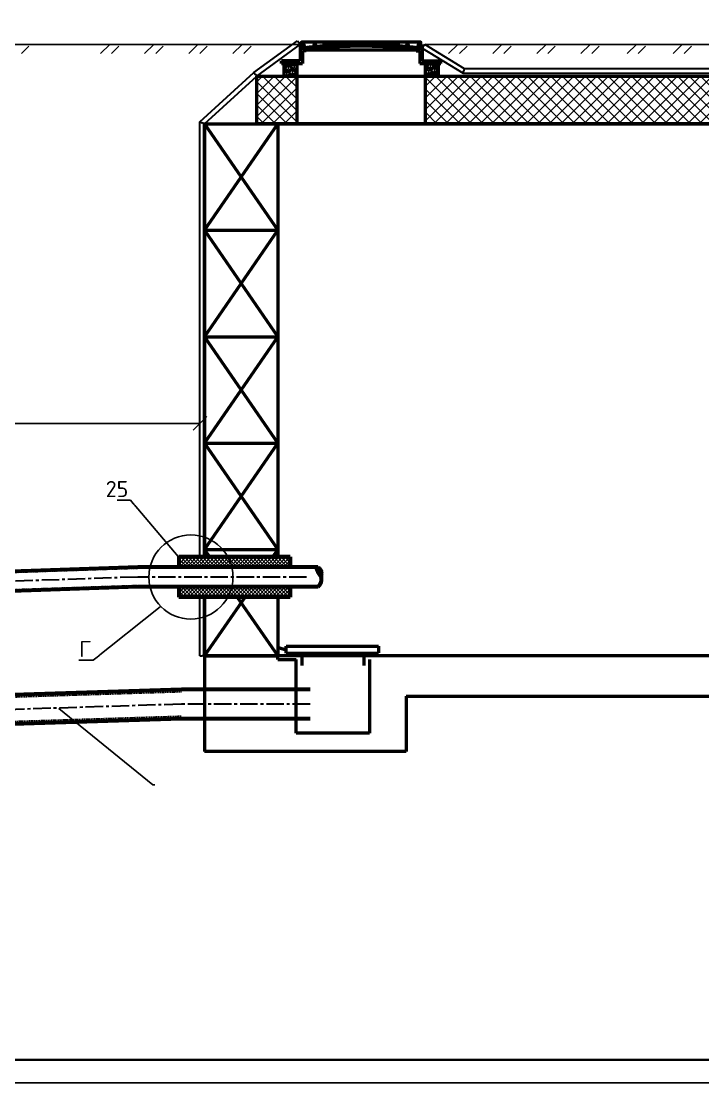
# Model space of a CAD drawing. Header units: millimetres. Extents: x 1601 to 15402, y -324 to 12625.
# Drawn here: x 10201.4 to 10350, y 2825.6 to 3057 of the extents above; entities that cross this region are included whole.
import ezdxf
from ezdxf import colors
from ezdxf.entities.mleader import LeaderData, LeaderLine
from ezdxf.math import Vec2, Vec3

# ---------------------------------------------------------------- set-up
doc = ezdxf.new("R2010")
doc.units = ezdxf.units.MM
doc.linetypes.add('HIDDEN', pattern=[0.375, 0.25, -0.125])
doc.linetypes.add('осевая2', pattern=[28.575, 19.05, -3.175, 3.175, -3.175])
for name, color, linetype, lineweight in [('Осевая', 2, 'осевая2', 30), ('Основной', 1, 'Continuous', 60), ('Размер 3.5', 250, 'Continuous', 35), ('Размеры на чертеже', 250, 'Continuous', 25), ('Тонкие', 5, 'Continuous', 30)]:
    doc.layers.add(name, color=color, linetype=linetype, lineweight=lineweight)
doc.styles.add('-ISOCPEUR-', font='isocpeur.TTF')
doc.styles.add('GOST', font='GOST Common.ttf')
doc.dimstyles.new('Копия М 1 к 25', dxfattribs={"dimtxt": 3.5, "dimasz": 3, "dimexe": 1.25, "dimexo": 0, "dimgap": 1, "dimtad": 1, "dimdec": 0, "dimlfac": 25, "dimzin": 0, "dimdsep": 46, "dimtxsty": 'GOST', "dimblk": 'OBLIQUE', "dimcen": 5, "dimclrd": 256, "dimclre": 256, "dimclrt": 256, "dimazin": 2, "dimtfac": 1, "dimtdec": 0, "dimtmove": 0, "dimatfit": 3, "dimldrblk": 'NONE', "dimfxl": 1.25, "dimtolj": 1, "dimtzin": 0, "dimlwd": -1, "dimlwe": -1, "dimarcsym": 2})

# ---------------------------------------------------------------- blocks, each defined once
blk = doc.blocks.new('_Oblique')
at = {"color": 0, "linetype": 'ByBlock', "lineweight": -2}
blk.add_line((-0.5, -0.5), (0.5, 0.5), dxfattribs=at)
blk = doc.blocks.new('*D188')
at = {"transparency": 16777216}
for p, q in [((10098.46, 2931.21), (10098.46, 2970.58)), ((10098.46, 2969.33), (10240.35, 2969.33)), ((10240.35, 2940.22), (10240.35, 2970.58))]:
    blk.add_line(p, q, dxfattribs=at)
at = {"layer": 'Defpoints', "color": 0, "transparency": 16777216}
for p in [(10240.35, 2969.33), (10240.35, 2940.22), (10098.46, 2931.21)]:
    blk.add_point(p, dxfattribs=at)
at = {"transparency": 16777216, "xscale": 3, "yscale": 3, "zscale": 3, "rotation": 180}
blk.add_blockref('_Oblique', (10098.46, 2969.33), dxfattribs=at)
at = {"transparency": 16777216, "xscale": 3, "yscale": 3, "zscale": 3}
blk.add_blockref('_Oblique', (10240.35, 2969.33), dxfattribs=at)
at = {"transparency": 16777216, "insert": (10169.41, 2972.08), "char_height": 3.5, "attachment_point": 5, "style": 'GOST'}
blk.add_mtext('\\A1;2500-3000 мм.', dxfattribs=at)
blk = doc.blocks.new('_None')

msp = doc.modelspace()

# ---------------------------------------------------------------- hatches: boundary and pattern name
at = {"lineweight": 50}
h = msp.add_hatch(dxfattribs=at)
h.set_pattern_fill('ANSI31', scale=0.2)
h.set_pattern_definition([(45, (5961.46724, -1387.85816), (-0.449012806, 0.449012806), [])])
h.paths.add_polyline_path([(10275.5299, 3051.5863, -0.02800707), (10288.1865, 3050.7476), (10288.522, 3052.4251), (10288.0944, 3052.4251), (10287.8515, 3051.2106, 0.0045535), (10285.7924, 3051.4372), (10285.8345, 3051.8545, 0.00091844), (10285.4172, 3051.8958), (10285.3751, 3051.4786, 0.00388307), (10283.6156, 3051.6357), (10283.6463, 3052.0133), (10283.6021, 3052.0576, 0.00081395), (10283.2316, 3052.087), (10283.1975, 3051.669, 0.00704564), (10279.9988, 3051.8725), (10280.0196, 3052.2914, 0.00091844), (10279.6007, 3052.3113), (10279.5799, 3051.8925, 0.0089374), (10275.5256, 3052.0057, 0.00889737), (10271.4798, 3051.8925), (10271.4591, 3052.3113, 0.00091844), (10271.0402, 3052.2914), (10271.0609, 3051.8725, 0.00704564), (10267.8622, 3051.669), (10267.8281, 3052.087, 0.00091844), (10267.4101, 3052.0537), (10267.4442, 3051.6357, 0.00388307), (10265.6847, 3051.4786), (10265.6426, 3051.8958, 0.00091844), (10265.2252, 3051.8545), (10265.2673, 3051.4372, 0.0045535), (10263.2083, 3051.2106), (10262.9654, 3052.4251), (10262.5377, 3052.4251), (10262.8732, 3050.7476, -0.02800707)])
h = msp.add_hatch(dxfattribs=at)
h.set_pattern_fill('ANSI36', scale=0.2)
h.set_pattern_definition([(45, (6063.86724, -1387.85816), (0.336759605, 1.234785217), [1.5875, -0.3175, 0, -0.3175])])
h.paths.add_polyline_path([(10258.7303, 3045.0321), (10261.5303, 3045.0321), (10261.5303, 3047.8321), (10258.7303, 3047.8321)])
h.paths.add_polyline_path([(10292.3303, 3045.0321), (10292.3303, 3047.8321), (10289.5303, 3047.8321), (10289.5303, 3045.0321)])
h = msp.add_hatch()
h.set_pattern_fill('ANSI37', scale=0.56)
h.paths.add_polyline_path([(10261.5303, 3045.0321), (10258.7303, 3045.0321), (10252.7643, 3045.0366), (10252.7643, 3034.6366), (10261.5303, 3034.6366)])
h.paths.add_polyline_path([(10359.9984, 3045.0321), (10357.1984, 3045.0321), (10292.3303, 3045.0349), (10292.3303, 3045.0321), (10289.5303, 3045.0321), (10289.5303, 3034.6366), (10359.9984, 3034.6366)])
h.paths.add_polyline_path([(10396.7643, 3045.0366), (10390.7984, 3045.0366), (10390.7984, 3045.0321), (10387.9984, 3045.0321), (10387.9984, 3034.6366), (10396.7643, 3034.6366)])
h = msp.add_hatch()
h.set_pattern_fill('ANSI37', scale=0.174)
h.set_pattern_definition([(45, (-8471.07, -1955.1319), (-0.390641141, 0.390641141), []), (135, (-8471.07, -1955.1319), (-0.390641141, -0.390641141), [])])
h.paths.add_polyline_path([(10235.7432, 2940.2169), (10235.7432, 2937.9969), (10260.0447, 2937.9969), (10260.0447, 2940.2169)])
h.paths.add_polyline_path([(10260.0447, 2931.4569), (10260.0447, 2933.6769), (10235.7432, 2933.6769), (10235.7432, 2931.4569)])

# ---------------------------------------------------------------- linework, layer by layer
at = {"color": 7, "lineweight": 50}
for p, q in [((10262.6103, 3051.9476), (10262.2103, 3051.9476)), ((10262.2103, 3051.9476), (10262.2103, 3048.3476)), ((10262.7103, 3050.7476), (10262.6103, 3051.9476)), ((10262.7103, 3050.7476), (10263.5303, 3050.7476)), ((10263.5303, 3050.5476), (10262.7103, 3050.5476)), ((10262.7103, 3050.5476), (10262.7103, 3047.8321)), ((10288.0944, 3052.4251), (10262.9654, 3052.4251)), ((10263.5303, 3050.7476), (10263.5303, 3050.5476)), ((10287.5303, 3050.7476), (10287.5303, 3050.5476)), ((10287.5303, 3050.7476), (10288.3503, 3050.7476)), ((10287.5303, 3050.5476), (10288.3503, 3050.5476)), ((10288.3503, 3050.7476), (10288.4503, 3051.9476)), ((10288.3503, 3050.5476), (10288.3503, 3047.8321)), ((10288.8503, 3051.9476), (10288.4503, 3051.9476)), ((10288.8503, 3051.9476), (10288.8503, 3048.3476)), ((10258.1279, 3047.8321), (10258.1288, 3048.3546)), ((10262.2103, 3048.3476), (10258.1288, 3048.3546)), ((10288.8503, 3048.3476), (10292.9317, 3048.3546)), ((10292.9278, 3047.8321), (10292.9269, 3048.3546)), ((10258.1279, 3047.8321), (10262.7103, 3047.8321)), ((10261.5303, 3034.6321), (10261.5303, 3047.8321)), ((10288.3503, 3047.8321), (10292.9279, 3047.8321)), ((10289.5303, 3034.6321), (10289.5303, 3047.8321)), ((10252.7643, 3045.0366), (10396.7643, 3045.0366)), ((10241.3525, 3034.6308), (10241.3525, 3011.4309)), ((10241.3525, 3011.4309), (10257.3525, 3034.6308)), ((10241.3525, 3034.6308), (10257.3525, 3011.4309)), ((10241.3525, 3034.6308), (10257.3525, 3034.6308)), ((10257.3525, 3034.6308), (10257.3524, 3011.4311)), ((10241.3525, 3011.4328), (10241.3525, 2988.233)), ((10241.3525, 2988.233), (10257.3525, 3011.4328)), ((10241.3525, 3011.4328), (10257.3525, 2988.233)), ((10241.3525, 3011.4328), (10257.3525, 3011.4328)), ((10241.3525, 3011.4306), (10257.3525, 3011.4308)), ((10241.3528, 3011.431), (10257.3528, 3011.4311)), ((10257.3525, 3011.4328), (10257.3524, 2988.2331)), ((10241.3525, 2988.2349), (10241.3525, 2965.035)), ((10241.3525, 2965.035), (10257.3525, 2988.2349)), ((10241.3525, 2988.2349), (10257.3525, 2965.035)), ((10241.3525, 2988.2349), (10257.3525, 2988.2349)), ((10241.3525, 2988.2327), (10257.3525, 2988.2328)), ((10241.3528, 2988.233), (10257.3528, 2988.2331)), ((10257.3525, 2988.2349), (10257.3524, 2965.0352)), ((10241.3519, 2965.036), (10241.3519, 2941.8361)), ((10241.3519, 2941.8361), (10257.3519, 2965.036)), ((10241.3519, 2965.036), (10257.3519, 2941.8361)), ((10241.3519, 2965.036), (10257.3519, 2965.036)), ((10241.3525, 2965.0347), (10257.3525, 2965.0349)), ((10241.3528, 2965.035), (10257.3528, 2965.0352)), ((10257.3519, 2965.036), (10257.3517, 2941.8363)), ((10241.3519, 2941.8358), (10257.3519, 2941.836)), ((10241.3522, 2941.8361), (10257.3522, 2941.8363)), ((10241.3525, 2941.8371), (10241.3525, 2940.2169)), ((10241.3525, 2941.8371), (10242.4699, 2940.2169)), ((10241.3525, 2941.8371), (10257.3525, 2941.8371)), ((10256.2352, 2940.2169), (10257.3525, 2941.8371)), ((10257.3525, 2941.8371), (10257.3525, 2940.2169)), ((10241.3525, 2918.6372), (10250.1937, 2931.4569)), ((10241.3525, 2931.4569), (10241.3525, 2918.6372)), ((10248.5113, 2931.4569), (10257.3525, 2918.6372)), ((10257.3525, 2931.4569), (10257.3524, 2918.6374)), ((10259.1875, 2920.7456), (10279.2793, 2920.7456)), ((10259.1875, 2919.2767), (10259.1875, 2920.7456)), ((10279.2793, 2920.7594), (10279.2793, 2919.2906)), ((10241.3525, 2918.6369), (10257.3525, 2918.6371)), ((10241.3525, 2918.6369), (10257.3525, 2918.6371)), ((10241.3525, 2918.6369), (10241.3525, 2897.8371)), ((10257.3526, 2918.6368), (10241.3526, 2918.6369)), ((10241.3528, 2918.6372), (10257.3528, 2918.6374)), ((10257.3525, 2917.8371), (10257.3525, 2918.6371)), ((10259.1875, 2919.2767), (10279.2793, 2919.2767)), ((10262.6178, 2919.2767), (10262.6178, 2916.5837)), ((10276.094, 2919.2767), (10276.094, 2916.5837)), ((10257.3525, 2917.8371), (10261.3525, 2917.8371)), ((10261.3525, 2901.8371), (10261.3525, 2917.8371)), ((10277.3525, 2917.8371), (10277.3525, 2901.8371)), ((10285.3525, 2909.8371), (10285.3525, 2897.8371)), ((10285.3525, 2909.8371), (10408.6259, 2909.8371)), ((10277.3525, 2901.8371), (10261.3525, 2901.8371)), ((10285.3525, 2897.8371), (10241.3525, 2897.8371))]:
    msp.add_line(p, q, dxfattribs=at)
msp.add_line((10252.7643, 3034.6366), (10252.7643, 3045.0366))
msp.add_lwpolyline([(9961.3843, 3245.5891), (10555.3843, 3245.5891), (10555.3843, 2825.5891), (9961.3843, 2825.5891)], close=True)
at = {"const_width": 0.5}
msp.add_lwpolyline([(9981.3843, 3240.5891), (10550.3843, 3240.5891), (10550.3843, 2830.5891), (9981.3843, 2830.5891)], close=True, dxfattribs=at)
at = {"color": 7, "lineweight": 50}
msp.add_lwpolyline([(10288.1865, 3050.7476), (10288.522, 3052.4251), (10288.0944, 3052.4251), (10287.8515, 3051.2106, 0.0045535), (10285.7924, 3051.4372), (10285.8345, 3051.8545, 0.00091844), (10285.4172, 3051.8958), (10285.3751, 3051.4786, 0.00388307), (10283.6156, 3051.6357), (10283.6496, 3052.0537, 0.00091844), (10283.2316, 3052.087), (10283.1975, 3051.669, 0.00704564), (10279.9988, 3051.8725), (10280.0196, 3052.2914, 0.00091844), (10279.6007, 3052.3113), (10279.5799, 3051.8925, 0.0089374), (10275.5256, 3052.0057, 0.00889737), (10271.4798, 3051.8925), (10271.4591, 3052.3113, 0.00091844), (10271.0402, 3052.2914), (10271.0609, 3051.8725, 0.00704564), (10267.8622, 3051.669), (10267.8281, 3052.087, 0.00091844), (10267.4101, 3052.0537), (10267.4442, 3051.6357, 0.00388307), (10265.6847, 3051.4786), (10265.6426, 3051.8958, 0.00091844), (10265.2252, 3051.8545), (10265.2673, 3051.4372, 0.0045535), (10263.2083, 3051.2106), (10262.9654, 3052.4251), (10262.5377, 3052.4251), (10262.8732, 3050.7476)], format="xyb", dxfattribs=at)
msp.add_lwpolyline([(10262.8732, 3050.7476), (10275.5299, 3050.7476), (10288.1865, 3050.7476, 0.02800707), (10275.5299, 3051.5863, 0.02800707)], format="xyb", close=True, dxfattribs=at)
for points in [[(10261.5303, 3045.0321), (10258.7303, 3045.0321), (10258.7303, 3047.8321), (10262.7103, 3047.8321)], [(10288.3503, 3047.8321), (10292.3303, 3047.8321), (10292.3303, 3045.0321), (10289.5303, 3045.0321)], [(10241.3532, 2940.2169), (10241.3532, 3034.6366), (10408.1755, 3034.6366), (10408.1755, 2918.6369), (10241.3532, 2918.6369), (10241.3532, 2931.4569)], [(10257.3052, 2920.5676), (10259.3229, 2919.863)]]:
    msp.add_lwpolyline(points, dxfattribs=at)
msp.add_lwpolyline([(10252.7643, 3045.0366), (10396.7643, 3045.0366), (10396.7643, 3034.6366), (10252.7643, 3034.6366)], close=True, dxfattribs=at)
at = {"layer": 'Осевая', "ltscale": 0.2}
for p, q in [((10226.7743, 2935.8369), (10091.2156, 2931.3148)), ((10263.5938, 2935.8369), (10226.7743, 2935.8369)), ((10236.3661, 2908.1274), (10092.4143, 2903.5867)), ((10264.3661, 2908.1274), (10236.3661, 2908.1274))]:
    msp.add_line(p, q, dxfattribs=at)
at = {"layer": 'Основной'}
for p, q in [((10260.0447, 2940.2169), (10235.7432, 2940.2169)), ((10235.7432, 2940.2169), (10235.7432, 2937.9969)), ((10260.0447, 2940.2169), (10260.0447, 2937.9969)), ((10226.7743, 2937.9969), (10092.2295, 2933.5086)), ((10266.0975, 2937.9969), (10226.7743, 2937.9969)), ((10226.7743, 2933.6769), (10093.0854, 2929.2172)), ((10266.1272, 2933.6769), (10226.7743, 2933.6769)), ((10235.7432, 2933.6769), (10235.7432, 2931.4569)), ((10260.0447, 2933.6769), (10260.0447, 2931.4569)), ((10260.0447, 2931.4569), (10235.7432, 2931.4569)), ((10236.3661, 2911.3274), (10092.4143, 2906.7867)), ((10264.3661, 2911.3274), (10236.3661, 2911.3274)), ((10236.3661, 2904.9274), (10092.4588, 2900.3748)), ((10264.3661, 2904.9274), (10236.3661, 2904.9274))]:
    msp.add_line(p, q, dxfattribs=at)
for points in [[(10266.1272, 2933.6769), (10266.9083, 2935.1193), (10266.67, 2936.0771), (10265.9341, 2937.7969), (10266.0975, 2937.9969)], [(10266.0975, 2937.9969), (10266.7027, 2937.2966), (10266.8318, 2936.3463), (10266.7679, 2935.8968)]]:
    msp.add_spline(points, degree=3, dxfattribs=at)
at = {"layer": 'Размеры на чертеже'}
for p, q in [((10165.1994, 3051.9476), (10213.7048, 3051.9476)), ((10213.7048, 3051.9476), (10262.2103, 3051.9476)), ((10289.6368, 3051.9476), (10358.4458, 3051.9476))]:
    msp.add_line(p, q, dxfattribs=at)
at = {"layer": 'Тонкие'}
for p, q in [((10252.1305, 3045.8119), (10261.6198, 3052.7546)), ((10261.6198, 3052.7546), (10261.915, 3052.3511)), ((10252.7643, 3045.0366), (10262.2103, 3051.9476)), ((10262.2103, 3051.9476), (10261.915, 3052.3511)), ((10288.8503, 3051.1327), (10289.1114, 3051.5591)), ((10288.8503, 3051.1327), (10297.7491, 3045.682)), ((10289.3726, 3051.9855), (10289.1114, 3051.5591)), ((10289.3726, 3051.9855), (10298.0311, 3046.682)), ((10240.3532, 3035.0782), (10252.1305, 3045.8119)), ((10252.1305, 3045.8119), (10252.4474, 3045.4243)), ((10297.7491, 3045.682), (10297.8901, 3046.182)), ((10297.7491, 3045.682), (10351.6117, 3045.6715)), ((10298.0311, 3046.682), (10297.8901, 3046.182)), ((10298.0311, 3046.682), (10351.3339, 3046.6716)), ((10241.3532, 3034.6366), (10252.7643, 3045.0366)), ((10252.7643, 3045.0366), (10252.4474, 3045.4243)), ((10240.3532, 2940.2169), (10240.3532, 3035.0782)), ((10240.3532, 3035.0782), (10240.8532, 3034.8574)), ((10241.3532, 3034.6366), (10240.8532, 3034.8574)), ((10241.3532, 2940.2169), (10241.3532, 3034.6366)), ((10240.3532, 2940.2169), (10240.8532, 2940.2169)), ((10241.3532, 2940.2169), (10240.8532, 2940.2169)), ((10240.3532, 2918.6369), (10240.3532, 2931.4569)), ((10240.3532, 2931.4569), (10240.8532, 2931.4569)), ((10241.3532, 2931.4569), (10240.8532, 2931.4569)), ((10241.3532, 2918.6369), (10241.3532, 2931.4569)), ((10240.3532, 2918.6369), (10240.8532, 2918.6369)), ((10241.3532, 2918.6369), (10240.8532, 2918.6369))]:
    msp.add_line(p, q, dxfattribs=at)
at = {"layer": 'Тонкие', "lineweight": 20}
for p, q in [((10201.434, 3049.9461), (10203.0372, 3051.5493)), ((10201.434, 3049.9461), (10203.0372, 3051.5493)), ((10218.6762, 3049.9461), (10220.6778, 3051.9476)), ((10221.0811, 3049.9461), (10222.6843, 3051.5493)), ((10228.2957, 3049.9461), (10230.2972, 3051.9476)), ((10230.7005, 3049.9461), (10232.3038, 3051.5493)), ((10237.9151, 3049.9461), (10239.9166, 3051.9476)), ((10237.9151, 3049.9461), (10239.9166, 3051.9476)), ((10237.9151, 3049.9461), (10239.9166, 3051.9476)), ((10240.32, 3049.9461), (10241.9232, 3051.5493)), ((10240.32, 3049.9461), (10241.9232, 3051.5493)), ((10240.32, 3049.9461), (10241.9232, 3051.5493)), ((10247.5346, 3049.9461), (10249.5361, 3051.9476)), ((10247.5346, 3049.9461), (10249.5361, 3051.9476)), ((10249.9394, 3049.9461), (10251.5427, 3051.5493)), ((10249.9394, 3049.9461), (10251.5427, 3051.5493)), ((10294.6082, 3049.9461), (10296.6098, 3051.9476)), ((10297.0131, 3049.9461), (10298.6163, 3051.5493)), ((10304.2277, 3049.9461), (10306.2292, 3051.9476)), ((10306.6325, 3049.9461), (10308.2358, 3051.5493)), ((10313.8471, 3049.9461), (10315.8486, 3051.9476)), ((10313.8471, 3049.9461), (10315.8486, 3051.9476)), ((10313.8471, 3049.9461), (10315.8486, 3051.9476)), ((10316.252, 3049.9461), (10317.8552, 3051.5493)), ((10316.252, 3049.9461), (10317.8552, 3051.5493)), ((10316.252, 3049.9461), (10317.8552, 3051.5493)), ((10323.4666, 3049.9461), (10325.4681, 3051.9476)), ((10323.4666, 3049.9461), (10325.4681, 3051.9476)), ((10325.8714, 3049.9461), (10327.4747, 3051.5493)), ((10325.8714, 3049.9461), (10327.4747, 3051.5493)), ((10333.5605, 3049.9461), (10335.562, 3051.9476)), ((10333.5605, 3049.9461), (10335.562, 3051.9476)), ((10335.9654, 3049.9461), (10337.5686, 3051.5493)), ((10335.9654, 3049.9461), (10337.5686, 3051.5493)), ((10343.5624, 3049.9461), (10345.5639, 3051.9476)), ((10343.5624, 3049.9461), (10345.5639, 3051.9476)), ((10345.9673, 3049.9461), (10347.5705, 3051.5493)), ((10345.9673, 3049.9461), (10347.5705, 3051.5493))]:
    msp.add_line(p, q, dxfattribs=at)
at = {"layer": 'Тонкие', "color": 9, "linetype": 'HIDDEN'}
for p, q in [((10226.705, 2937.7363), (10092.1621, 2933.2531)), ((10226.6549, 2933.9309), (10092.892, 2929.4741)), ((10236.3561, 2910.8216), (10092.4143, 2906.2901)), ((10236.2641, 2905.4308), (10092.4143, 2900.9031))]:
    msp.add_line(p, q, dxfattribs=at)

# ---------------------------------------------------------------- dimensions: what is measured, and where the dimension line sits
dim = msp.add_linear_dim(base=(10240.3532, 2969.3255), p1=(10098.4609, 2931.2117), p2=(10240.3532, 2940.2169), text='2500-3000 мм.', dimstyle='Копия М 1 к 25')
dim.commit()
dim.dimension.update_dxf_attribs({"geometry": '*D188', "text_midpoint": (10169.407, 2972.0755)})

# ---------------------------------------------------------------- next in the draw order: leaders
at = {"layer": 'Размер 3.5'}
ml = msp.add_multileader_mtext('Standard', dxfattribs=at)
ml.set_content('25', color=256, style='-ISOCPEUR-')
ml.set_leader_properties()
ml.build(insert=Vec2(0, 0))
ml.multileader.update_dxf_attribs({"text_left_attachment_type": 6, "text_right_attachment_type": 6, "dogleg_length": 0.36, "arrow_head_size": 0.18})
ctx = ml.context
ctx.base_point, ctx.char_height, ctx.arrow_head_size, ctx.landing_gap_size, ctx.plane_origin = Vec3(10220.4479, 2952.5836), 3.5, 0.18, 0.09, Vec3(10214.1931, 2954.5808)
ctx.left_attachment, ctx.right_attachment, ctx.text_align_type = 6, 6, 2
notes = []
notes.append((ctx, [(1, (1, 1, 0), (10225.1879, 2952.5836), (-1, 0), 0.36, [(0, [(10235.7432, 2940.2169)], 0, [])])]))
ctx.mtext.insert, ctx.mtext.width, ctx.mtext.alignment, ctx.mtext.flow_direction = Vec3(10224.7379, 2956.7836), 2.433526, 3, 5
ctx.mtext.has_bg_fill, ctx.mtext.bg_color, ctx.mtext.bg_scale_factor, ctx.mtext.bg_transparency, ctx.mtext.use_window_bg_color = 1, -1027028792, 1.5, 0, 1
ml = msp.add_multileader_mtext('Standard', dxfattribs=at)
ml.set_content('', color=256, style='-ISOCPEUR-')
ml.set_leader_properties()
ml.build(insert=Vec2(0, 0))
ml.multileader.update_dxf_attribs({"text_left_attachment_type": 6, "text_right_attachment_type": 6, "dogleg_length": 0.36, "arrow_head_size": 0.18})
ctx = ml.context
ctx.base_point, ctx.char_height, ctx.arrow_head_size, ctx.landing_gap_size, ctx.plane_origin = Vec3(10230.4317, 2890.575), 3.5, 0.18, 0.09, Vec3(10223.4569, 2898.8651)
ctx.left_attachment, ctx.right_attachment, ctx.text_align_type = 6, 6, 2
notes.append((ctx, [(0, (1, 1, 0), (10230.0717, 2890.575), (1, 0), 0.36, [(0, [(10209.4045, 2907.2769)], 0, [])])]))
ctx.mtext.insert, ctx.mtext.width, ctx.mtext.alignment, ctx.mtext.flow_direction = Vec3(10234.7217, 2894.775), 2.433526, 3, 5
ctx.mtext.has_bg_fill, ctx.mtext.bg_color, ctx.mtext.bg_scale_factor, ctx.mtext.bg_transparency, ctx.mtext.use_window_bg_color = 1, -1027028792, 1.5, 0, 1
for ctx, leaders in notes:
    for number, flags, end, landing, length, lines in leaders:
        leader = LeaderData()
        leader.index, (leader.has_last_leader_line, leader.has_dogleg_vector, leader.attachment_direction) = number, flags
        leader.last_leader_point, leader.dogleg_vector, leader.dogleg_length = Vec3(end), Vec3(landing), length
        for number, points, colour, breaks in lines:
            line = LeaderLine()
            line.index, line.vertices, line.color, line.breaks = number, Vec3.list(points), colors.encode_raw_color(colour), breaks
            leader.lines.append(line)
        ctx.leaders.append(leader)

# ---------------------------------------------------------------- next in the draw order: linework, layer by layer
msp.add_circle((10238.3712, 2935.8369), 9.1766)

# ---------------------------------------------------------------- next in the draw order: leaders
ml = msp.add_multileader_mtext('Standard', dxfattribs=at)
ml.set_content('Г', color=256, style='-ISOCPEUR-')
ml.set_leader_properties()
ml.build(insert=Vec2(0, 0))
ml.multileader.update_dxf_attribs({"text_left_attachment_type": 6, "text_right_attachment_type": 6, "dogleg_length": 0.36, "arrow_head_size": 0.18})
ctx = ml.context
ctx.base_point, ctx.char_height, ctx.arrow_head_size, ctx.landing_gap_size, ctx.plane_origin = Vec3(10214.0943, 2917.7103), 3.5, 0.18, 0.09, Vec3(10240.6838, 2947.8063)
ctx.left_attachment, ctx.right_attachment, ctx.text_align_type = 6, 6, 2
notes = []
notes.append((ctx, [(1, (1, 1, 0), (10217.0843, 2917.7103), (-1, 0), 0.36, [(0, [(10231.8448, 2929.4586)], 0, [])])]))
ctx.mtext.insert, ctx.mtext.alignment, ctx.mtext.flow_direction = Vec3(10216.6343, 2921.9103), 3, 5
ctx.mtext.has_bg_fill, ctx.mtext.bg_color, ctx.mtext.bg_scale_factor, ctx.mtext.bg_transparency, ctx.mtext.use_window_bg_color = 1, -1027028792, 1.5, 0, 1
for ctx, leaders in notes:
    for number, flags, end, landing, length, lines in leaders:
        leader = LeaderData()
        leader.index, (leader.has_last_leader_line, leader.has_dogleg_vector, leader.attachment_direction) = number, flags
        leader.last_leader_point, leader.dogleg_vector, leader.dogleg_length = Vec3(end), Vec3(landing), length
        for number, points, colour, breaks in lines:
            line = LeaderLine()
            line.index, line.vertices, line.color, line.breaks = number, Vec3.list(points), colors.encode_raw_color(colour), breaks
            leader.lines.append(line)
        ctx.leaders.append(leader)

doc.saveas('drawing.dxf')
